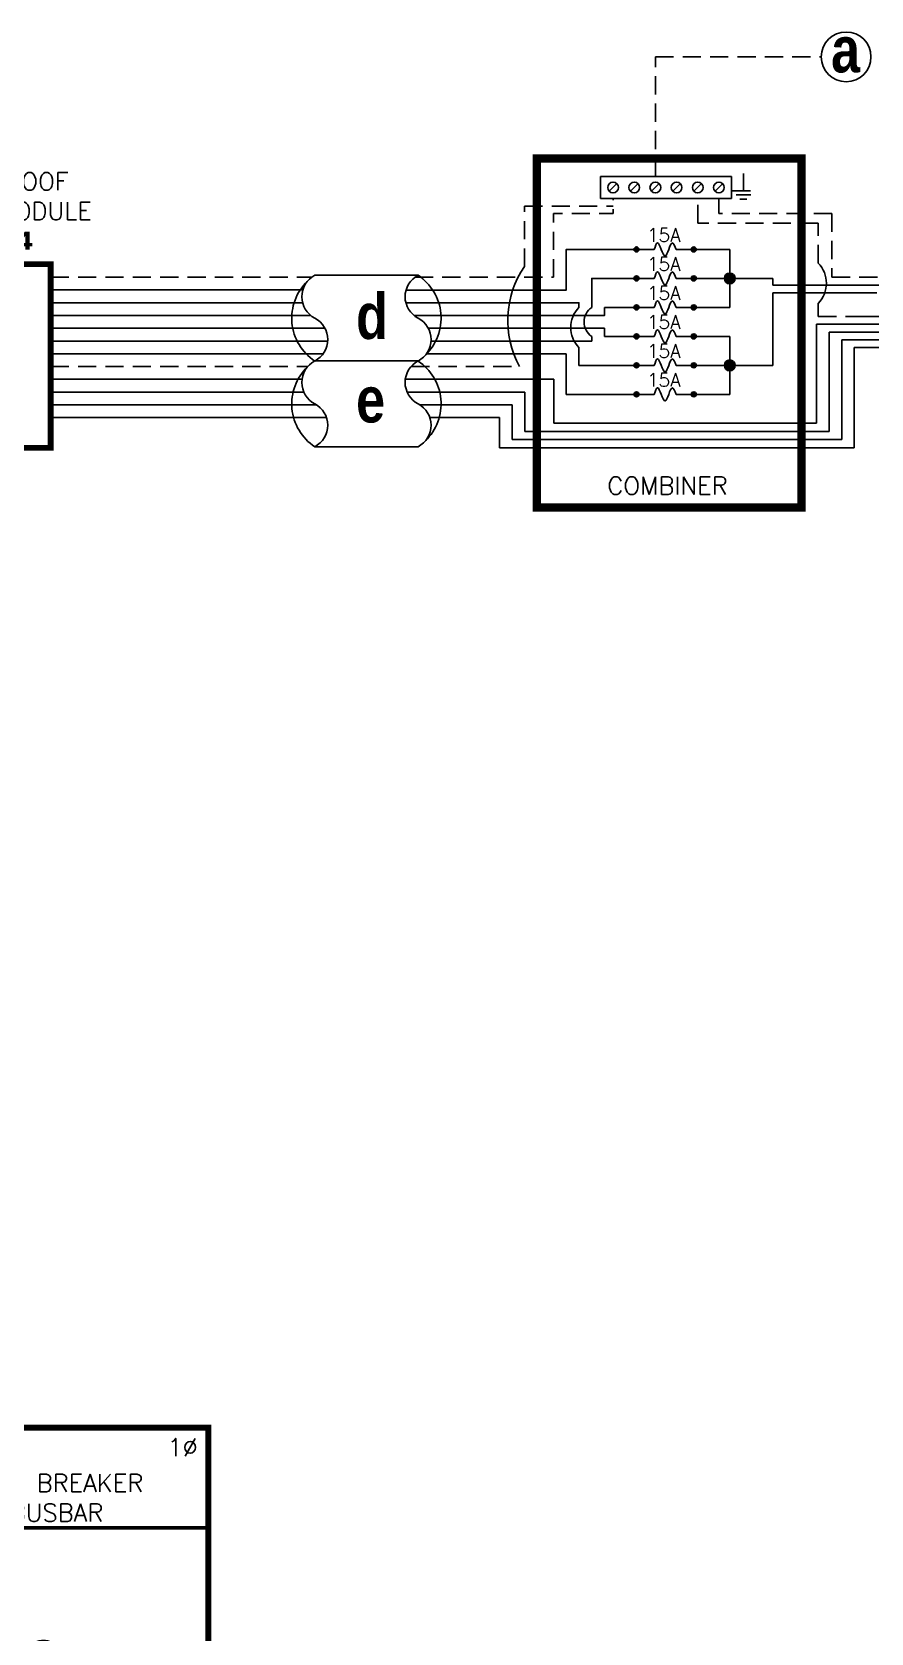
# Model space of a CAD drawing. Header units: feet. Extents: x 21514 to 22300, y 14552 to 15119.
# Drawn here: x 21852.8 to 22025.3, y 14789.4 to 15118.7 of the extents above; entities that cross this region are included whole.
import ezdxf

# ---------------------------------------------------------------- set-up
doc = ezdxf.new("R2010")
doc.units = ezdxf.units.FT
doc.header["$MEASUREMENT"] = 0
doc.linetypes.add('HIDDEN', pattern=[0.375, 0.25, -0.125])
for name, color, linetype in [('ONE LINE BLOCKS', 7, 'Continuous'), ('TABLES', 7, 'Continuous'), ('TEXT', 7, 'Continuous'), ('Z - TITLEBLOCK TXT', 7, 'Continuous')]:
    doc.layers.add(name, color=color, linetype=linetype)
doc.styles.add('ONE LINE TXT', font='techb___.ttf')
doc.styles.get("Standard").update_dxf_attribs({"font": 'simplex.shx'})

# ---------------------------------------------------------------- blocks, each defined once
blk = doc.blocks.new('*U15')
at = {"layer": 'ONE LINE BLOCKS', "linetype": 'Continuous'}
h = blk.add_hatch(color=1, dxfattribs=at)
h.dxf.hatch_style = 1
edge = h.paths.add_edge_path()
edge.add_arc((-70.09, 79.71), 0.291, 0, 360)
h = blk.add_hatch(color=1, dxfattribs=at)
h.dxf.hatch_style = 1
edge = h.paths.add_edge_path()
edge.add_arc((-64.17, 79.71), 0.291, 0, 360)
h = blk.add_hatch(color=1, dxfattribs=at)
h.dxf.hatch_style = 1
edge = h.paths.add_edge_path()
edge.add_arc((-70.09, 73.04), 0.291, 0, 360)
h = blk.add_hatch(color=1, dxfattribs=at)
h.dxf.hatch_style = 1
edge = h.paths.add_edge_path()
edge.add_arc((-64.17, 73.04), 0.291, 0, 360)
h = blk.add_hatch(color=1, dxfattribs=at)
h.dxf.hatch_style = 1
edge = h.paths.add_edge_path()
edge.add_arc((-52.18, 67.09), 0.291, 0, 360)
h = blk.add_hatch(color=1, dxfattribs=at)
h.dxf.hatch_style = 1
edge = h.paths.add_edge_path()
edge.add_arc((-45.5, 67.09), 0.291, 0, 360)
h = blk.add_hatch(color=1, dxfattribs=at)
h.dxf.hatch_style = 1
edge = h.paths.add_edge_path()
edge.add_arc((-52.18, 63.72), 0.291, 0, 360)
h = blk.add_hatch(color=1, dxfattribs=at)
h.dxf.hatch_style = 1
edge = h.paths.add_edge_path()
edge.add_arc((-45.5, 63.72), 0.291, 0, 360)
h = blk.add_hatch(color=1, dxfattribs=at)
h.dxf.hatch_style = 1
edge = h.paths.add_edge_path()
edge.add_arc((-52.18, 57.69), 0.291, 0, 360)
h = blk.add_hatch(color=1, dxfattribs=at)
h.dxf.hatch_style = 1
edge = h.paths.add_edge_path()
edge.add_arc((-45.5, 57.69), 0.291, 0, 360)
h = blk.add_hatch(color=1, dxfattribs=at)
h.dxf.hatch_style = 1
edge = h.paths.add_edge_path()
edge.add_arc((-52.18, 54.31), 0.291, 0, 360)
h = blk.add_hatch(color=1, dxfattribs=at)
h.dxf.hatch_style = 1
edge = h.paths.add_edge_path()
edge.add_arc((-45.5, 54.31), 0.291, 0, 360)
h = blk.add_hatch(color=1, dxfattribs=at)
h.dxf.hatch_style = 1
edge = h.paths.add_edge_path()
edge.add_arc((-52.18, 48.29), 0.291, 0, 360)
h = blk.add_hatch(color=1, dxfattribs=at)
h.dxf.hatch_style = 1
edge = h.paths.add_edge_path()
edge.add_arc((-45.5, 48.29), 0.291, 0, 360)
h = blk.add_hatch(color=1, dxfattribs=at)
h.dxf.hatch_style = 1
edge = h.paths.add_edge_path()
edge.add_arc((-52.18, 44.91), 0.291, 0, 360)
h = blk.add_hatch(color=1, dxfattribs=at)
h.dxf.hatch_style = 1
edge = h.paths.add_edge_path()
edge.add_arc((-45.5, 44.91), 0.291, 0, 360)
h = blk.add_hatch(color=1, dxfattribs=at)
h.dxf.hatch_style = 1
edge = h.paths.add_edge_path()
edge.add_arc((-52.18, 38.89), 0.291, 0, 360)
h = blk.add_hatch(color=1, dxfattribs=at)
h.dxf.hatch_style = 1
edge = h.paths.add_edge_path()
edge.add_arc((-45.5, 38.89), 0.291, 0, 360)
h = blk.add_hatch(color=1, dxfattribs=at)
h.dxf.hatch_style = 1
edge = h.paths.add_edge_path()
edge.add_arc((-52.18, 35.51), 0.291, 0, 360)
h = blk.add_hatch(color=1, dxfattribs=at)
h.dxf.hatch_style = 1
edge = h.paths.add_edge_path()
edge.add_arc((-45.5, 35.51), 0.291, 0, 360)
h = blk.add_hatch(color=1, dxfattribs=at)
h.dxf.hatch_style = 1
edge = h.paths.add_edge_path()
edge.add_arc((-52.18, 31.06), 0.291, 0, 360)
h = blk.add_hatch(color=1, dxfattribs=at)
h.dxf.hatch_style = 1
edge = h.paths.add_edge_path()
edge.add_arc((-45.5, 31.06), 0.291, 0, 360)
h = blk.add_hatch(color=1, dxfattribs=at)
h.dxf.hatch_style = 1
edge = h.paths.add_edge_path()
edge.add_arc((-52.18, 27.68), 0.291, 0, 360)
h = blk.add_hatch(color=1, dxfattribs=at)
h.dxf.hatch_style = 1
edge = h.paths.add_edge_path()
edge.add_arc((-45.5, 27.68), 0.291, 0, 360)
at = {"color": 7, "linetype": 'Continuous'}
for p, q in [((-20.69, 9.66), (-20.69, 31.06)), ((0, 9.66), (-20.69, 9.66))]:
    blk.add_line(p, q, dxfattribs=at)
at = {"color": 10, "linetype": 'Continuous'}
for p, q in [((-24.71, 6.49), (-24.71, 27.68)), ((-20.67, 27.68), (-20.67, 27.68)), ((-20.67, 27.68), (-20.67, 27.68)), ((0, 6.49), (-24.71, 6.49))]:
    blk.add_line(p, q, dxfattribs=at)
at = {"color": 253, "linetype": 'Continuous'}
for p, q in [((-36.04, 12.29), (-37.2, 12.29)), ((-36.04, 3.45), (-36.04, 12.29)), ((-31.39, 3.45), (-36.04, 3.45)), ((0, 3.45), (-26.11, 3.45))]:
    blk.add_line(p, q, dxfattribs=at)
at = {"color": 7, "linetype": 'Continuous'}
blk.add_circle((-110.4, -15.26), 5.11, dxfattribs=at)
at = {"color": 253, "linetype": 'Continuous'}
blk.add_arc((-28.75, 3.3), 2.64, 3.2819, 176.7181, dxfattribs=at)
at = {"layer": 'ONE LINE BLOCKS', "lineweight": 50}
for p, q in [((-108.51, 134.89), (-108.51, 151.79)), ((-108.51, 151.79), (-89.65, 151.79)), ((-89.65, 151.79), (-89.65, 134.89)), ((-89.65, 134.89), (-108.51, 134.89)), ((-84.43, 92.98), (-14.91, 92.98))]:
    blk.add_line(p, q, dxfattribs=at)
at = {"layer": 'ONE LINE BLOCKS', "lineweight": 50, "const_width": 1.19}
for points in [[(-108.51, 134.89), (-108.51, 151.79), (-89.65, 151.79), (-89.65, 134.89)], [(-84.43, -9.3), (-84.43, 113.61), (-14.91, 113.61), (-14.91, -9.3)]]:
    blk.add_lwpolyline(points, close=True, dxfattribs=at)
at = {"layer": 'TEXT', "color": 92, "linetype": 'HIDDEN', "ltscale": 15}
for p, q in [((-77.46, 20.02), (-77.46, 16.57)), ((-37.13, 20.02), (-77.46, 20.02)), ((-28.89, 0), (-28.89, 20.02)), ((-77.46, 16.57), (-70.87, 16.57)), ((0, 0), (-28.89, 0)), ((-70.87, -0.83), (-110.4, -0.83)), ((-110.4, -0.83), (-110.4, -10.15)), ((-110.4, -20.38), (-110.4, -32.73))]:
    blk.add_line(p, q, dxfattribs=at)
at = {"layer": 'TEXT', "color": 92, "linetype": 'Continuous', "ltscale": 15}
blk.add_line((-41.74, -5.18), (-66.33, -5.18), dxfattribs=at)
at = {"layer": 'TEXT', "color": 92, "linetype": 'HIDDEN', "flags": 128}
for points in [[(-63.1, 9.2), (-63.11, 5.69)], [(-65.45, 5.69), (-60.77, 5.69)], [(-61.58, 4.83), (-64.64, 4.83)], [(-62.39, 3.96), (-63.82, 3.96)]]:
    blk.add_lwpolyline(points, dxfattribs=at)
at = {"layer": 'TEXT', "color": 92, "linetype": 'Continuous', "ltscale": 4, "flags": 128}
for points in [[(-118.88, -32.73), (-101.92, -32.73)], [(-104.86, -35.88), (-115.94, -35.88)], [(-107.8, -39.02), (-113, -39.02)]]:
    blk.add_lwpolyline(points, dxfattribs=at)
at = {"layer": 'TEXT', "linetype": 'Continuous'}
blk.add_circle((-99.08, 143.34), 7.15, dxfattribs=at)
at = {"layer": 'TEXT', "color": 92, "linetype": 'Continuous', "ltscale": 0.3}
blk.add_arc((-33.01, 17.86), 4.65, 27.6639, 152.3361, dxfattribs=at)
at = {"layer": 'Z - TITLEBLOCK TXT', "color": 253, "linetype": 'Continuous'}
for p, q in [((-104.8, 78.58), (-104.8, 134.89)), ((-75.86, 78.58), (-104.8, 78.58)), ((-75.86, 20.99), (-75.86, 78.58)), ((-32.91, 20.99), (-75.86, 20.99)), ((-32.91, 20.99), (-32.91, 16.64)), ((-32.91, 16.64), (-37.2, 16.64))]:
    blk.add_line(p, q, dxfattribs=at)
at = {"layer": 'Z - TITLEBLOCK TXT', "color": 10, "linetype": 'Continuous'}
for p, q in [((-99.08, 83.91), (-99.08, 134.89)), ((-70.09, 83.91), (-99.08, 83.91)), ((-70.09, 27.68), (-70.09, 68.84)), ((-66.04, 63.72), (-70.09, 63.72)), ((-56.38, 63.72), (-62.3, 63.72)), ((-66.04, 54.31), (-70.09, 54.31)), ((-56.38, 54.31), (-62.3, 54.31)), ((-66.04, 44.91), (-70.09, 44.91)), ((-56.38, 44.91), (-62.3, 44.91)), ((-66.04, 35.51), (-70.09, 35.51)), ((-56.38, 35.51), (-62.3, 35.51)), ((-56.38, 27.68), (-70.09, 27.68)), ((-41.31, 27.68), (-24.71, 27.68))]:
    blk.add_line(p, q, dxfattribs=at)
at = {"layer": 'Z - TITLEBLOCK TXT', "color": 7, "linetype": 'Continuous'}
for p, q in [((-93.24, 89.01), (-93.24, 134.89)), ((-93.24, 89.01), (-64.17, 89.01)), ((-64.17, 89.01), (-64.17, 83.91)), ((-64.17, 67.09), (-64.17, 68.84)), ((-64.17, 57.69), (-64.17, 67.09)), ((-64.17, 67.09), (-56.38, 67.09)), ((-56.38, 67.09), (-64.17, 67.09)), ((-64.17, 48.29), (-64.17, 57.69)), ((-64.17, 57.69), (-56.38, 57.69)), ((-56.38, 57.69), (-64.17, 57.69)), ((-64.17, 38.89), (-64.17, 48.29)), ((-64.17, 48.29), (-56.38, 48.29)), ((-56.38, 48.29), (-64.17, 48.29)), ((-64.17, 31.06), (-64.17, 38.89)), ((-64.17, 38.89), (-56.38, 38.89)), ((-56.38, 38.89), (-64.17, 38.89)), ((-56.38, 31.06), (-64.17, 31.06)), ((-41.31, 31.06), (-20.69, 31.06))]:
    blk.add_line(p, q, dxfattribs=at)
at = {"layer": 'Z - TITLEBLOCK TXT', "color": 1, "linetype": 'Continuous'}
for p, q in [((-70.87, -7.78), (-70.87, 19.17)), ((-70.87, 19.17), (-66.33, 19.17)), ((-66.33, 19.17), (-66.33, -7.78)), ((-41.74, -7.71), (-41.74, 19.24)), ((-41.74, 19.24), (-37.2, 19.24)), ((-37.2, 19.24), (-37.2, -7.71)), ((-66.33, -7.78), (-70.87, -7.78)), ((-37.2, -7.71), (-41.74, -7.71))]:
    blk.add_line(p, q, dxfattribs=at)
at = {"layer": 'Z - TITLEBLOCK TXT', "color": 4, "linetype": 'Continuous'}
for p, q in [((-67.81, 17.35), (-69.38, 15.78)), ((-38.69, 17.43), (-40.26, 15.85)), ((-67.81, 13), (-69.38, 11.43)), ((-38.69, 13.08), (-40.26, 11.5)), ((-67.81, 8.65), (-69.38, 7.08)), ((-38.69, 8.73), (-40.26, 7.15)), ((-67.81, 4.3), (-69.38, 2.73)), ((-38.69, 4.38), (-40.26, 2.8)), ((-38.69, 0.03), (-40.26, -1.55)), ((-67.81, -0.05), (-69.38, -1.62)), ((-67.81, -4.4), (-69.38, -5.97)), ((-38.69, -4.33), (-40.26, -5.9))]:
    blk.add_line(p, q, dxfattribs=at)
at = {"layer": 'Z - TITLEBLOCK TXT', "color": 1, "linetype": 'Continuous', "flags": 128}
for points in [[(-70.09, 83.91), (-70.09, 79.71)], [(-70.09, 83.91), (-70.09, 79.71)], [(-64.17, 83.91), (-64.17, 79.71)], [(-64.17, 83.91), (-64.17, 79.71)], [(-70.09, 73.04), (-70.09, 68.84)], [(-64.17, 73.04), (-64.17, 68.84)], [(-56.38, 67.09), (-52.18, 67.09)], [(-56.38, 67.09), (-52.18, 67.09)], [(-45.5, 67.09), (-41.31, 67.09)], [(-56.38, 63.72), (-52.18, 63.72)], [(-56.38, 63.72), (-52.18, 63.72)], [(-45.5, 63.72), (-41.31, 63.72)], [(-56.38, 57.69), (-52.18, 57.69)], [(-56.38, 57.69), (-52.18, 57.69)], [(-45.5, 57.69), (-41.31, 57.69)], [(-56.38, 54.31), (-52.18, 54.31)], [(-56.38, 54.31), (-52.18, 54.31)], [(-45.5, 54.31), (-41.31, 54.31)], [(-56.38, 48.29), (-52.18, 48.29)], [(-56.38, 48.29), (-52.18, 48.29)], [(-45.5, 48.29), (-41.31, 48.29)], [(-56.38, 44.91), (-52.18, 44.91)], [(-56.38, 44.91), (-52.18, 44.91)], [(-45.5, 44.91), (-41.31, 44.91)], [(-56.38, 38.89), (-52.18, 38.89)], [(-56.38, 38.89), (-52.18, 38.89)], [(-45.5, 38.89), (-41.31, 38.89)], [(-56.38, 35.51), (-52.18, 35.51)], [(-56.38, 35.51), (-52.18, 35.51)], [(-45.5, 35.51), (-41.31, 35.51)], [(-56.38, 31.06), (-52.18, 31.06)], [(-56.38, 31.06), (-52.18, 31.06)], [(-45.5, 31.06), (-41.31, 31.06)], [(-56.38, 27.68), (-52.18, 27.68)], [(-56.38, 27.68), (-52.18, 27.68)], [(-45.5, 27.68), (-41.31, 27.68)]]:
    blk.add_lwpolyline(points, dxfattribs=at)
at = {"layer": 'Z - TITLEBLOCK TXT', "color": 1, "linetype": 'Continuous'}
for centre in [(-70.09, 79.71), (-64.17, 79.71), (-70.09, 73.04), (-64.17, 73.04), (-52.18, 67.09), (-45.5, 67.09), (-52.18, 63.72), (-45.5, 63.72), (-52.18, 57.69), (-45.5, 57.69), (-52.18, 54.31), (-45.5, 54.31), (-52.18, 48.29), (-45.5, 48.29), (-52.18, 44.91), (-45.5, 44.91), (-52.18, 38.89), (-45.5, 38.89), (-52.18, 35.51), (-45.5, 35.51), (-52.18, 31.06), (-45.5, 31.06), (-52.18, 27.68), (-45.5, 27.68)]:
    blk.add_circle(centre, 0.291, dxfattribs=at)
at = {"layer": 'Z - TITLEBLOCK TXT', "color": 4, "linetype": 'Continuous'}
for centre in [(-68.6, 16.57), (-39.47, 16.64), (-68.6, 12.22), (-39.47, 12.29), (-68.6, 7.87), (-39.47, 7.94), (-68.6, 3.52), (-39.47, 3.59), (-68.6, -0.83), (-39.47, -0.76), (-68.6, -5.18), (-39.47, -5.11)]:
    blk.add_circle(centre, 1.11, dxfattribs=at)
at = {"layer": 'Z - TITLEBLOCK TXT', "color": 1, "linetype": 'Continuous'}
for centre, start, end in [((-71.28, 76.38), 310.3392, 49.6608), ((-65.36, 76.38), 310.3392, 49.6608), ((-48.84, 65.9), 40.3392, 139.6608), ((-48.84, 62.52), 40.3392, 139.6608), ((-48.84, 56.5), 40.3392, 139.6608), ((-48.84, 53.12), 40.3392, 139.6608), ((-48.84, 47.1), 40.3392, 139.6608), ((-48.84, 43.72), 40.3392, 139.6608), ((-48.84, 37.69), 40.3392, 139.6608), ((-48.84, 34.31), 40.3392, 139.6608), ((-48.84, 29.86), 40.3392, 139.6608), ((-48.84, 26.48), 40.3392, 139.6608)]:
    blk.add_arc(centre, 3.93, start, end, dxfattribs=at)
at = {"layer": 'Z - TITLEBLOCK TXT', "color": 10, "linetype": 'Continuous'}
for centre in [(-64.17, 63.61), (-64.17, 54.21), (-64.17, 44.8), (-64.17, 35.4)]:
    blk.add_arc(centre, 1.87, 3.2937, 176.7063, dxfattribs=at)
at = {"layer": 'TABLES', "color": 1, "linetype": 'Continuous'}
blk.add_text('NEUTRAL', height=3.658, rotation=90, dxfattribs=at).set_placement((-42.4, -4.09))
at = {"layer": 'TEXT', "color": 1}
for s, p in [('EXISTING', (-134.76, 151.1)), ('120/240V', (-136.78, 144.52)), ('UTILITY', (-132.82, 138.61)), ('METER', (-131.72, 132.71))]:
    blk.add_text(s, height=3.543, dxfattribs=at).set_placement(p)
at = {"layer": 'TEXT', "color": 1, "attachment_point": 5}
for s, width, gutter_width, heights, insert, char_height in [('240V', 0.1481, 0.75, [0], (-74.92, 109.56), 3.658), ('1∅', 0.1481, 0.75, [0], (-20.22, 109.56), 3.658), ('0A MAIN BREAKER\\P0A BUSBAR', 94.6859, 0.75, [0], (-50.38, 99.17), 3.6576), ('2p0A', 0.1481, 0.75, [0], (-59.53, 76.34), 3.658), ('2p#A', 0.1481, 0.75, [0], (-55.05, 24.24), 3.658), ('EXISTING MAIN BREAKER LOAD CENTER\\P2p##A BACK FEED BREAKER\\P{\\fVerdana|b1|i0|c0|p34;NEC 690.64}', 140.5774, 97.94, [58.72], (-46.13, -22.19), 3.5433)]:
    blk.add_mtext_dynamic_manual_height_columns(s, width=width, gutter_width=gutter_width, heights=heights, dxfattribs=dict(at, insert=insert, char_height=char_height))
at = {"layer": 'Z - TITLEBLOCK TXT', "color": 253, "linetype": 'Continuous', "style": 'ONE LINE TXT'}
blk.add_text('M', height=9.38, dxfattribs=at).set_placement((-103.64, 138.62))
at = {"layer": 'Z - TITLEBLOCK TXT', "color": 1, "linetype": 'Continuous', "insert": (-113.36, -9.32), "char_height": 9.3833, "attachment_point": 1, "style": 'ONE LINE TXT'}
blk.add_mtext_dynamic_manual_height_columns('{\\W1;\\C256;a}', width=0.1385, gutter_width=2.13, heights=[0], dxfattribs=at)

msp = doc.modelspace()

# ---------------------------------------------------------------- hatches: boundary and pattern name
at = {"linetype": 'Continuous'}
h = msp.add_hatch(color=7, dxfattribs=at)
h.dxf.hatch_style = 1
edge = h.paths.add_edge_path()
edge.add_arc((21977.08, 15073.96), 0.513, 0, 360)
h = msp.add_hatch(color=7, dxfattribs=at)
h.dxf.hatch_style = 1
edge = h.paths.add_edge_path()
edge.add_arc((21988.86, 15073.96), 0.513, 0, 360)
h = msp.add_hatch(color=7, dxfattribs=at)
h.dxf.hatch_style = 1
edge = h.paths.add_edge_path()
edge.add_arc((21977.08, 15068), 0.513, 0, 360)
h = msp.add_hatch(color=7, dxfattribs=at)
h.dxf.hatch_style = 1
edge = h.paths.add_edge_path()
edge.add_arc((21988.86, 15068), 0.513, 0, 360)
h = msp.add_hatch(color=7, dxfattribs=at)
h.dxf.hatch_style = 1
edge = h.paths.add_edge_path()
edge.add_arc((21977.08, 15062.04), 0.513, 0, 360)
h = msp.add_hatch(color=7, dxfattribs=at)
h.dxf.hatch_style = 1
edge = h.paths.add_edge_path()
edge.add_arc((21988.86, 15062.04), 0.513, 0, 360)
h = msp.add_hatch(color=253, dxfattribs=at)
h.dxf.hatch_style = 1
edge = h.paths.add_edge_path()
edge.add_arc((21977.08, 15056.08), 0.513, 0, 360)
h = msp.add_hatch(color=253, dxfattribs=at)
h.dxf.hatch_style = 1
edge = h.paths.add_edge_path()
edge.add_arc((21988.86, 15056.08), 0.513, 0, 360)
h = msp.add_hatch(color=253, dxfattribs=at)
h.dxf.hatch_style = 1
edge = h.paths.add_edge_path()
edge.add_arc((21977.08, 15050.12), 0.513, 0, 360)
h = msp.add_hatch(color=253, dxfattribs=at)
h.dxf.hatch_style = 1
edge = h.paths.add_edge_path()
edge.add_arc((21988.86, 15050.12), 0.513, 0, 360)
h = msp.add_hatch(color=253, dxfattribs=at)
h.dxf.hatch_style = 1
edge = h.paths.add_edge_path()
edge.add_arc((21977.08, 15044.16), 0.513, 0, 360)
h = msp.add_hatch(color=253, dxfattribs=at)
h.dxf.hatch_style = 1
edge = h.paths.add_edge_path()
edge.add_arc((21988.86, 15044.16), 0.513, 0, 360)
at = {"layer": 'ONE LINE BLOCKS', "linetype": 'Continuous'}
h = msp.add_hatch(color=254, dxfattribs=at)
h.dxf.hatch_style = 1
edge = h.paths.add_edge_path()
edge.add_arc((21996.26, 15068), 1.11, 0, 360)
h = msp.add_hatch(color=254, dxfattribs=at)
h.dxf.hatch_style = 1
edge = h.paths.add_edge_path()
edge.add_arc((21996.26, 15050.12), 1.11, 0, 360)

# ---------------------------------------------------------------- linework, layer by layer
at = {"color": 1, "linetype": 'Continuous'}
for p, q in [((21977.59, 15073.96), (21980.73, 15073.97)), ((21985.23, 15073.96), (21988.35, 15073.96)), ((21977.59, 15068), (21980.73, 15068.01)), ((21985.23, 15068), (21988.35, 15068)), ((21977.59, 15062.04), (21980.73, 15062.05)), ((21985.23, 15062.04), (21988.35, 15062.04)), ((21977.59, 15056.08), (21980.73, 15056.09)), ((21985.23, 15056.08), (21988.35, 15056.08)), ((21977.59, 15050.12), (21980.73, 15050.12)), ((21985.23, 15050.12), (21988.35, 15050.12)), ((21977.59, 15044.16), (21980.73, 15044.16)), ((21985.23, 15044.16), (21988.35, 15044.16))]:
    msp.add_line(p, q, dxfattribs=at)
at = {"color": 7, "linetype": 'Continuous'}
for p, q in [((21932.16, 15068.64), (21910.91, 15068.64)), ((22005.11, 15068), (21996.26, 15068)), ((22005.11, 15066.63), (22005.11, 15068)), ((21856.6, 15065.64), (21907.48, 15065.63)), ((21907.48, 15065.63), (21908.45, 15065.63)), ((21929.69, 15065.62), (21960, 15065.61)), ((22005.11, 15066.63), (22027.35, 15066.63)), ((21856.6, 15060.37), (21906.23, 15060.37)), ((21906.23, 15060.37), (21910.09, 15060.37)), ((21931.34, 15060.37), (21960, 15060.37)), ((21856.6, 15055.13), (21908.22, 15055.13)), ((21908.22, 15055.13), (21913.57, 15055.13)), ((21934.82, 15055.13), (21960, 15055.13)), ((21910.91, 15051.02), (21932.16, 15051.02)), ((21932.16, 15051.02), (21910.91, 15051.02)), ((21856.6, 15047.26), (21908.29, 15047.26)), ((21929.54, 15047.26), (21960.07, 15047.26)), ((21856.6, 15042.02), (21911.24, 15042.02)), ((21932.48, 15042.02), (21951.52, 15042.02)), ((21951.52, 15042.02), (21951.52, 15034.85)), ((21951.52, 15039.4), (21951.52, 15039.4)), ((21910.91, 15033.39), (21932.16, 15033.39))]:
    msp.add_line(p, q, dxfattribs=at)
at = {"color": 253, "linetype": 'Continuous'}
for p, q in [((22005.11, 15065.02), (22005.11, 15050.12)), ((22005.11, 15065.02), (22026.5, 15065.02)), ((21856.6, 15062.99), (21906.44, 15062.99)), ((21906.44, 15062.99), (21908.41, 15062.99)), ((21929.65, 15062.99), (21960, 15062.99)), ((21856.6, 15057.75), (21906.77, 15057.75)), ((21906.77, 15057.75), (21913, 15057.75)), ((21934.25, 15057.75), (21960, 15057.75)), ((22016.71, 15036.55), (22016.71, 15056.98)), ((22016.71, 15056.98), (22022.24, 15056.98)), ((22022.24, 15056.98), (22074.75, 15056.98)), ((21856.6, 15052.5), (21911.45, 15052.5)), ((21911.45, 15052.5), (21912.63, 15052.5)), ((21933.88, 15052.5), (21960, 15052.5)), ((21962.62, 15052.5), (21962.62, 15044.16)), ((22021.88, 15053.77), (22152.97, 15053.77)), ((22021.88, 15033.16), (22021.88, 15053.77)), ((22005.11, 15050.12), (21996.26, 15050.12)), ((21856.6, 15044.64), (21908.66, 15044.64)), ((21929.9, 15044.64), (21954.14, 15044.64)), ((21954.14, 15036.55), (21954.14, 15044.64)), ((21951.52, 15042.02), (21951.52, 15042.02)), ((21962.62, 15044.16), (21970.49, 15044.16)), ((21856.6, 15039.4), (21913.32, 15039.4)), ((21934.56, 15039.4), (21948.89, 15039.4)), ((21948.89, 15039.4), (21948.89, 15033.16)), ((21954.14, 15036.55), (22016.71, 15036.55)), ((21948.89, 15033.16), (22021.88, 15033.16))]:
    msp.add_line(p, q, dxfattribs=at)
for p, q in [((22014.13, 15038.25), (22014.13, 15058.59)), ((22014.13, 15058.59), (22022.45, 15058.59)), ((22022.45, 15058.59), (22074.75, 15058.59)), ((22019.29, 15055.37), (22155.59, 15055.38)), ((22019.29, 15034.85), (22019.29, 15055.37)), ((21960.07, 15038.25), (21960.07, 15047.26)), ((21960.07, 15038.25), (22014.13, 15038.25)), ((21951.52, 15034.85), (22019.29, 15034.85))]:
    msp.add_line(p, q)
at = {"color": 7, "linetype": 'Continuous', "flags": 128}
for points in [[(21960, 15065.61), (21962.62, 15065.61), (21962.62, 15073.96), (21970.49, 15073.96)], [(21970.49, 15073.96), (21977.08, 15073.96)], [(21988.86, 15073.96), (21996.26, 15073.96)], [(21996.26, 15073.96), (21996.26, 15062.04)], [(21967.87, 15062.04), (21967.87, 15068), (21970.49, 15068)], [(21970.49, 15068), (21977.08, 15068)], [(21970.49, 15068), (21977.08, 15068)], [(21988.86, 15068), (21996.26, 15068)], [(21960, 15060.37), (21970.49, 15060.37), (21970.49, 15062.04)], [(21970.49, 15062.04), (21977.08, 15062.04)], [(21970.49, 15062.04), (21977.08, 15062.04)], [(21988.86, 15062.04), (21996.26, 15062.04)], [(21960, 15055.13), (21967.87, 15055.13), (21967.87, 15056.08)]]:
    msp.add_lwpolyline(points, dxfattribs=at)
at = {"color": 253, "linetype": 'Continuous', "flags": 128}
for points in [[(21960, 15062.99), (21965.25, 15062.99), (21965.25, 15062.04)], [(21960, 15057.75), (21970.49, 15057.75), (21970.49, 15056.08)], [(21970.49, 15056.08), (21977.08, 15056.08)], [(21970.49, 15056.08), (21977.08, 15056.08)], [(21988.86, 15056.08), (21996.26, 15056.08)], [(21996.26, 15056.08), (21996.26, 15044.16)], [(21962.62, 15052.5), (21960, 15052.5)], [(21965.25, 15053.77), (21965.25, 15050.12), (21970.49, 15050.12)], [(21970.49, 15050.12), (21977.08, 15050.12)], [(21970.49, 15050.12), (21977.08, 15050.12)], [(21988.86, 15050.12), (21996.26, 15050.12)], [(21970.49, 15044.16), (21977.08, 15044.16)], [(21988.86, 15044.16), (21996.26, 15044.16)]]:
    msp.add_lwpolyline(points, dxfattribs=at)
at = {"color": 7, "linetype": 'Continuous'}
for centre, radius in [((22020.2, 15113.57), 5.11), ((21977.08, 15073.96), 0.513), ((21988.86, 15073.96), 0.513), ((21977.08, 15068), 0.513), ((21988.86, 15068), 0.513), ((21977.08, 15062.04), 0.513), ((21988.86, 15062.04), 0.513)]:
    msp.add_circle(centre, radius, dxfattribs=at)
at = {"color": 253, "linetype": 'Continuous'}
for centre in [(21977.08, 15056.08), (21988.86, 15056.08), (21977.08, 15050.12), (21988.86, 15050.12), (21977.08, 15044.16), (21988.86, 15044.16)]:
    msp.add_circle(centre, 0.513, dxfattribs=at)
at = {"color": 92, "linetype": 'Continuous'}
msp.add_arc((22010.24, 15067.01), 5.91, 315.6055, 44.3945, dxfattribs=at)
at = {"color": 7, "linetype": 'Continuous'}
for centre, radius, start, end in [((21916.76, 15059.83), 10.58, 133.9732, 236.4265), ((21926.31, 15059.83), 10.58, 313.9732, 56.4265), ((21969.9, 15059.06), 3.61, 124.3567, 235.6433), ((21926.31, 15042.2), 10.58, 313.9732, 56.4265), ((21916.76, 15042.2), 10.58, 133.9732, 236.4265)]:
    msp.add_arc(centre, radius, start, end, dxfattribs=at)
at = {"color": 253, "linetype": 'Continuous'}
msp.add_arc((21969.47, 15057.91), 5.91, 135.6055, 224.3945, dxfattribs=at)
at = {"color": 1, "linetype": 'Continuous'}
for points in [[(21980.73, 15073.97), (21981.39, 15075.31), (21982.98, 15072.62), (21984.44, 15075.31), (21985.23, 15073.96)], [(21980.73, 15068.01), (21981.39, 15069.34), (21982.98, 15066.66), (21984.44, 15069.34), (21985.23, 15068)], [(21980.73, 15062.05), (21981.39, 15063.38), (21982.98, 15060.7), (21984.44, 15063.38), (21985.23, 15062.04)], [(21980.73, 15056.09), (21981.39, 15057.42), (21982.98, 15054.73), (21984.44, 15057.42), (21985.23, 15056.08)], [(21980.73, 15050.12), (21981.39, 15051.46), (21982.98, 15048.77), (21984.44, 15051.46), (21985.23, 15050.12)], [(21980.73, 15044.16), (21981.39, 15045.5), (21982.98, 15042.81), (21984.44, 15045.5), (21985.23, 15044.16)]]:
    msp.add_spline(points, degree=3, dxfattribs=at)
at = {"layer": 'ONE LINE BLOCKS', "lineweight": 50}
for points, const_width in [([(22011.03, 15020.87), (21956.57, 15020.87), (21956.57, 15092.65), (22011.03, 15092.65)], 1.71), ([(22011.03, 15020.87), (21956.57, 15020.87), (21956.57, 15092.65), (22011.03, 15092.65)], 1.71), ([(21856.6, 15033.17), (21818.82, 15033.17), (21818.82, 15070.95), (21856.6, 15070.95)], 1.19)]:
    msp.add_lwpolyline(points, close=True, dxfattribs=dict(at, const_width=const_width))
at = {"layer": 'TEXT', "color": 92, "linetype": 'HIDDEN', "ltscale": 15}
for p, q in [((21980.97, 15113.57), (22015.09, 15113.57)), ((21980.97, 15088.97), (21980.97, 15113.57)), ((21989.68, 15079.37), (21989.68, 15084.43)), ((21994.03, 15081.35), (21994.03, 15084.43)), ((21954.02, 15070.43), (21954.02, 15082.89)), ((21954.02, 15082.89), (21972.27, 15082.89)), ((22017.29, 15081.35), (21994.03, 15081.35)), ((22017.29, 15081.35), (22017.29, 15068.24)), ((22014.47, 15079.38), (21989.68, 15079.37)), ((22014.47, 15071.14), (22014.47, 15079.38)), ((21856.6, 15068.24), (21909.72, 15068.24)), ((21909.72, 15068.24), (21910.26, 15068.24)), ((21931.51, 15068.24), (21960, 15068.24)), ((22017.29, 15068.24), (22027.57, 15068.24)), ((22014.47, 15062.88), (22014.47, 15060.2)), ((22014.47, 15060.2), (22023.27, 15060.2)), ((22023.27, 15060.2), (22074.75, 15060.2)), ((21856.6, 15049.9), (21909.49, 15049.9)), ((21930.74, 15049.9), (21953.02, 15049.9))]:
    msp.add_line(p, q, dxfattribs=at)
at = {"layer": 'TEXT', "color": 92, "linetype": 'HIDDEN', "ltscale": 15, "flags": 128}
for points in [[(21999.1, 15089.56), (21999.09, 15086.05)], [(21960, 15068.24), (21960, 15081.35), (21972.27, 15081.35), (21972.27, 15084.43)], [(21996.75, 15086.05), (22001.43, 15086.05)], [(22000.62, 15085.19), (21997.56, 15085.19)], [(21999.81, 15084.32), (21998.37, 15084.32)]]:
    msp.add_lwpolyline(points, dxfattribs=at)
at = {"layer": 'TEXT', "color": 92, "linetype": 'Continuous', "ltscale": 15}
msp.add_arc((21970.26, 15059.35), 19.66, 145.6844, 208.716, dxfattribs=at)
at = {"layer": 'Z - TITLEBLOCK TXT', "color": 1, "linetype": 'Continuous'}
for p, q in [((21969.68, 15084.43), (21969.68, 15088.97)), ((21969.68, 15088.97), (21996.62, 15088.97)), ((21996.62, 15088.97), (21996.62, 15084.43)), ((21996.62, 15084.43), (21969.68, 15084.43))]:
    msp.add_line(p, q, dxfattribs=at)
at = {"layer": 'Z - TITLEBLOCK TXT', "color": 4, "linetype": 'Continuous'}
for p, q in [((21973.06, 15087.49), (21971.49, 15085.92)), ((21977.41, 15087.49), (21975.84, 15085.92)), ((21981.76, 15087.49), (21980.19, 15085.92)), ((21986.11, 15087.49), (21984.54, 15085.92)), ((21990.46, 15087.49), (21988.89, 15085.92)), ((21994.81, 15087.49), (21993.24, 15085.92))]:
    msp.add_line(p, q, dxfattribs=at)
for centre in [(21972.27, 15086.7), (21976.62, 15086.7), (21980.97, 15086.7), (21985.33, 15086.7), (21989.68, 15086.7), (21994.03, 15086.7)]:
    msp.add_circle(centre, 1.11, dxfattribs=at)
at = {"layer": 'Z - TITLEBLOCK TXT', "color": 7, "linetype": 'Continuous'}
for centre in [(21996.26, 15068), (21996.26, 15068), (21996.26, 15050.12), (21996.26, 15050.12)]:
    msp.add_circle(centre, 1.11, dxfattribs=at)
at = {"layer": 'Z - TITLEBLOCK TXT', "linetype": 'Continuous'}
for centre, start, end in [((21913.22, 15064.24), 117.6639, 242.3361), ((21934.47, 15064.24), 117.6639, 242.3361), ((21908.6, 15055.42), 297.6639, 62.3361), ((21929.85, 15055.42), 297.6639, 62.3361), ((21913.22, 15046.61), 117.6639, 242.3361), ((21934.47, 15046.61), 117.6639, 242.3361), ((21908.6, 15037.8), 297.6639, 62.3361), ((21929.85, 15037.8), 297.6639, 62.3361)]:
    msp.add_arc(centre, 4.98, start, end, dxfattribs=at)

# ---------------------------------------------------------------- block references
at = {"color": 7}
msp.add_blockref('*U15', (21903.94, 14718.03), dxfattribs=at)

# ---------------------------------------------------------------- texts
at = {"layer": 'TABLES', "color": 1, "linetype": 'Continuous'}
for p in [(21979.24, 15075.55), (21979.24, 15069.58), (21979.24, 15063.62), (21979.24, 15057.66), (21979.24, 15051.7), (21979.24, 15045.74)]:
    msp.add_text('15A', height=2.778, dxfattribs=at).set_placement(p)
at = {"layer": 'TEXT', "color": 1, "attachment_point": 5}
for s, width, insert, char_height in [(' \\PMOUNTED TO ROOF \\PUNDER SOLAR MODULE\\P{\\fVerdana|b1|i0|c0|p34;NEC 690.34}', 70.2138, (21836.83, 15084.87), 3.6576), ('COMBINER', 1.1897, (21983.47, 15025.37), 3.658)]:
    msp.add_mtext_dynamic_manual_height_columns(s, width=width, gutter_width=7.17, heights=[0], dxfattribs=dict(at, insert=insert, char_height=char_height))
at = {"layer": 'Z - TITLEBLOCK TXT', "color": 1, "linetype": 'Continuous', "char_height": 9.3833, "attachment_point": 1, "style": 'ONE LINE TXT'}
for s, insert in [('{\\W1;\\C256;a}', (22017.1, 15119.76)), ('{\\W1;\\C256;d}', (21919.4, 15064.94)), ('{\\W1;\\C256;e}', (21919.4, 15047.76))]:
    msp.add_mtext_dynamic_manual_height_columns(s, width=0.1385, gutter_width=2.13, heights=[0], dxfattribs=dict(at, insert=insert))

doc.saveas('drawing.dxf')
